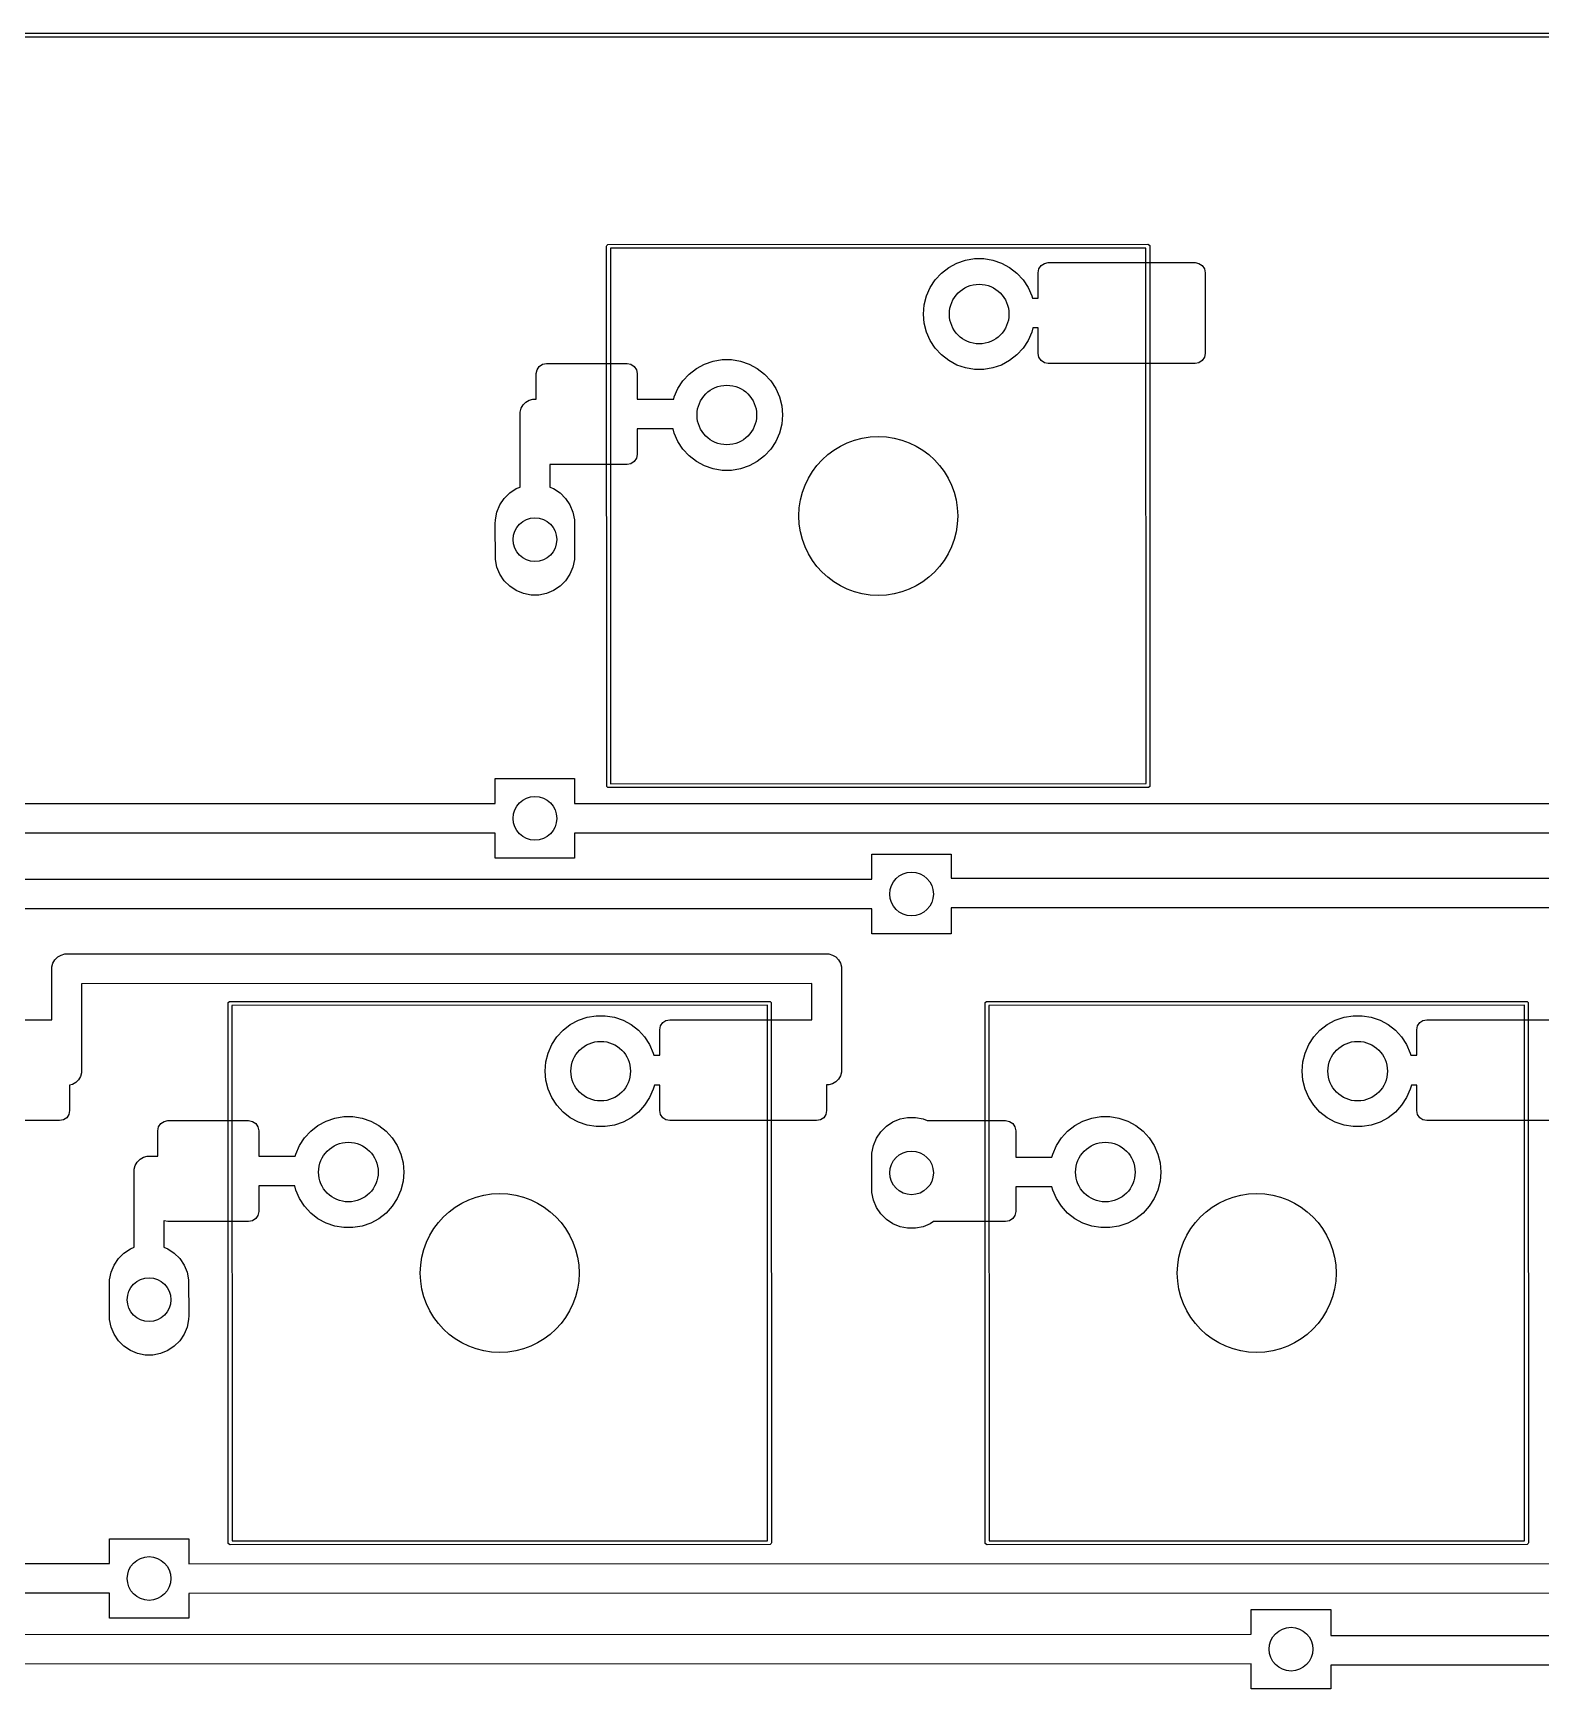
# Model space of a CAD drawing. Extents: x 12 to 499, y -206 to -17.
# Drawn here: x 180.38 to 218.32, y -58.5 to -16.84 of the extents above; entities that cross this region are included whole.
import ezdxf

# ---------------------------------------------------------------- set-up
doc = ezdxf.new("R2010")
doc.units = 0
doc.layers.add('BLACK', color=7, linetype='CONTINUOUS')

msp = doc.modelspace()

# ---------------------------------------------------------------- linework, layer by layer
at = {"layer": 'BLACK', "linetype": 'CONTINUOUS'}
for p, q in [((11.980866, -16.844806), (499.237, -16.841)), ((499.187, -16.937194), (12.046195, -16.940999)), ((194.81107, -22.205), (194.814876, -22.185866)), ((194.814876, -35.794134), (194.81107, -22.205)), ((194.814876, -22.185866), (194.841936, -22.158806)), ((194.841936, -22.158806), (208.43107, -22.155)), ((208.381082, -22.251213), (194.907283, -22.254987)), ((194.907283, -22.254987), (194.911057, -35.728786)), ((208.384856, -35.725012), (208.381082, -22.251213)), ((208.43107, -22.155), (208.450204, -22.158806)), ((208.450204, -22.158806), (208.477264, -22.185866)), ((208.477264, -22.185866), (208.48107, -35.775)), ((203.081273, -23.050102), (203.237876, -22.879987)), ((203.237876, -22.879987), (203.420343, -22.737967)), ((203.420343, -22.737967), (203.623696, -22.627917)), ((203.623696, -22.627917), (203.84239, -22.55284)), ((203.84239, -22.55284), (204.070459, -22.514782)), ((204.070459, -22.514782), (204.301681, -22.514782)), ((204.301681, -22.514782), (204.52975, -22.55284)), ((204.52975, -22.55284), (204.748444, -22.627917)), ((204.748444, -22.627917), (204.951797, -22.737967)), ((204.951797, -22.737967), (205.134264, -22.879987)), ((205.134264, -22.879987), (205.290867, -23.050102)), ((205.67207, -22.869), (205.691405, -22.771798)), ((205.67207, -23.511853), (205.67207, -22.869)), ((205.691405, -22.771798), (205.746465, -22.689395)), ((205.746465, -22.689395), (205.828868, -22.634335)), ((205.828868, -22.634335), (205.92607, -22.615)), ((205.92607, -22.615), (209.61807, -22.615)), ((209.61807, -22.615), (209.715272, -22.634335)), ((209.715272, -22.634335), (209.797675, -22.689395)), ((209.797675, -22.689395), (209.852735, -22.771798)), ((209.852735, -22.771798), (209.87207, -22.869)), ((209.87207, -22.869), (209.87207, -24.901)), ((202.861926, -23.455421), (202.954807, -23.243674)), ((202.954807, -23.243674), (203.081273, -23.050102)), ((205.290867, -23.050102), (205.417333, -23.243674)), ((205.417333, -23.243674), (205.510214, -23.455421)), ((202.78607, -23.91), (202.805164, -23.679568)), ((202.805164, -23.679568), (202.861926, -23.455421)), ((205.510214, -23.455421), (205.524537, -23.511983)), ((205.524537, -23.511983), (205.67207, -23.511853)), ((202.805164, -24.140432), (202.78607, -23.91)), ((202.861926, -24.364579), (202.805164, -24.140432)), ((202.954807, -24.576326), (202.861926, -24.364579)), ((203.081273, -24.769898), (202.954807, -24.576326)), ((205.417333, -24.576326), (205.290867, -24.769898)), ((205.510214, -24.364579), (205.417333, -24.576326)), ((205.536999, -24.258807), (205.510214, -24.364579)), ((205.67207, -24.258688), (205.536999, -24.258807)), ((205.67207, -24.901), (205.67207, -24.258688)), ((203.237876, -24.940013), (203.081273, -24.769898)), ((203.420343, -25.082033), (203.237876, -24.940013)), ((205.134264, -24.940013), (204.951797, -25.082033)), ((205.290867, -24.769898), (205.134264, -24.940013)), ((205.691405, -24.998202), (205.67207, -24.901)), ((209.87207, -24.901), (209.852735, -24.998202)), ((193.04007, -25.409), (193.059405, -25.311798)), ((193.04007, -26.053011), (193.04007, -25.409)), ((193.059405, -25.311798), (193.114465, -25.229395)), ((193.114465, -25.229395), (193.196868, -25.174335)), ((193.196868, -25.174335), (193.29407, -25.155)), ((193.29407, -25.155), (195.32607, -25.155)), ((195.32607, -25.155), (195.423272, -25.174335)), ((195.423272, -25.174335), (195.505675, -25.229395)), ((195.505675, -25.229395), (195.560735, -25.311798)), ((195.560735, -25.311798), (195.58007, -25.409)), ((195.58007, -25.409), (195.58007, -26.052024)), ((196.887876, -25.419987), (197.070343, -25.277967)), ((197.070343, -25.277967), (197.273696, -25.167917)), ((197.273696, -25.167917), (197.49239, -25.09284)), ((197.49239, -25.09284), (197.720459, -25.054782)), ((197.720459, -25.054782), (197.951681, -25.054782)), ((197.951681, -25.054782), (198.17975, -25.09284)), ((198.17975, -25.09284), (198.398444, -25.167917)), ((198.398444, -25.167917), (198.601797, -25.277967)), ((198.601797, -25.277967), (198.784264, -25.419987)), ((203.623696, -25.192083), (203.420343, -25.082033)), ((203.84239, -25.26716), (203.623696, -25.192083)), ((204.070459, -25.305218), (203.84239, -25.26716)), ((204.301681, -25.305218), (204.070459, -25.305218)), ((204.52975, -25.26716), (204.301681, -25.305218)), ((204.748444, -25.192083), (204.52975, -25.26716)), ((204.951797, -25.082033), (204.748444, -25.192083)), ((205.746465, -25.080605), (205.691405, -24.998202)), ((205.828868, -25.135665), (205.746465, -25.080605)), ((205.92607, -25.155), (205.828868, -25.135665)), ((209.61807, -25.155), (205.92607, -25.155)), ((209.715272, -25.135665), (209.61807, -25.155)), ((209.797675, -25.080605), (209.715272, -25.135665)), ((209.852735, -24.998202), (209.797675, -25.080605)), ((196.511926, -25.995421), (196.604807, -25.783674)), ((196.604807, -25.783674), (196.731273, -25.590102)), ((196.731273, -25.590102), (196.887876, -25.419987)), ((198.784264, -25.419987), (198.940867, -25.590102)), ((198.940867, -25.590102), (199.067333, -25.783674)), ((199.067333, -25.783674), (199.160214, -25.995421)), ((192.659603, -26.281494), (192.70855, -26.196714)), ((192.70855, -26.196714), (192.777772, -26.127492)), ((192.777772, -26.127492), (192.862552, -26.078545)), ((192.862552, -26.078545), (192.957111, -26.053208)), ((192.957111, -26.053208), (193.04007, -26.053011)), ((195.58007, -26.052024), (196.4978, -26.0512)), ((196.4978, -26.0512), (196.511926, -25.995421)), ((199.160214, -25.995421), (199.216976, -26.219568)), ((199.216976, -26.219568), (199.23607, -26.45)), ((192.631058, -26.425), (192.634266, -26.376053)), ((192.632894, -28.262389), (192.631058, -26.425)), ((192.634266, -26.376053), (192.659603, -26.281494)), ((199.23607, -26.45), (199.216976, -26.680432)), ((196.484948, -26.798048), (195.58007, -26.79886)), ((195.58007, -26.79886), (195.58007, -27.441)), ((196.511926, -26.904579), (196.484948, -26.798048)), ((196.604807, -27.116326), (196.511926, -26.904579)), ((199.160214, -26.904579), (199.067333, -27.116326)), ((199.216976, -26.680432), (199.160214, -26.904579)), ((195.58007, -27.441), (195.560735, -27.538202)), ((196.731273, -27.309898), (196.604807, -27.116326)), ((196.887876, -27.480013), (196.731273, -27.309898)), ((197.070343, -27.622033), (196.887876, -27.480013)), ((198.784264, -27.480013), (198.601797, -27.622033)), ((198.940867, -27.309898), (198.784264, -27.480013)), ((199.067333, -27.116326), (198.940867, -27.309898)), ((195.32607, -27.695), (193.379169, -27.695)), ((193.379169, -27.695), (193.379735, -28.262602)), ((195.423272, -27.675665), (195.32607, -27.695)), ((195.505675, -27.620605), (195.423272, -27.675665)), ((195.560735, -27.538202), (195.505675, -27.620605)), ((197.273696, -27.732083), (197.070343, -27.622033)), ((197.49239, -27.80716), (197.273696, -27.732083)), ((197.720459, -27.845218), (197.49239, -27.80716)), ((197.951681, -27.845218), (197.720459, -27.845218)), ((198.17975, -27.80716), (197.951681, -27.845218)), ((198.398444, -27.732083), (198.17975, -27.80716)), ((198.601797, -27.622033), (198.398444, -27.732083)), ((192.371665, -28.41199), (192.534661, -28.303079)), ((192.534661, -28.303079), (192.632894, -28.262389)), ((193.379735, -28.262602), (193.477455, -28.303079)), ((193.477455, -28.303079), (193.640451, -28.41199)), ((192.049118, -28.894715), (192.124137, -28.713603)), ((192.124137, -28.713603), (192.233048, -28.550607)), ((192.233048, -28.550607), (192.371665, -28.41199)), ((193.640451, -28.41199), (193.779068, -28.550607)), ((193.779068, -28.550607), (193.887979, -28.713603)), ((193.887979, -28.713603), (193.962998, -28.894715)), ((192.006058, -29.185), (192.010873, -29.086983)), ((192.010873, -29.086983), (192.049118, -28.894715)), ((193.962998, -28.894715), (194.001243, -29.086983)), ((194.001243, -29.086983), (194.006058, -29.985)), ((192.010873, -30.083017), (192.006058, -29.185)), ((194.006058, -29.985), (194.001243, -30.083017)), ((192.049118, -30.275285), (192.010873, -30.083017)), ((192.124137, -30.456397), (192.049118, -30.275285)), ((193.962998, -30.275285), (193.887979, -30.456397)), ((194.001243, -30.083017), (193.962998, -30.275285)), ((192.233048, -30.619393), (192.124137, -30.456397)), ((192.371665, -30.75801), (192.233048, -30.619393)), ((192.534661, -30.866921), (192.371665, -30.75801)), ((193.640451, -30.75801), (193.477455, -30.866921)), ((193.779068, -30.619393), (193.640451, -30.75801)), ((193.887979, -30.456397), (193.779068, -30.619393)), ((192.715773, -30.94194), (192.534661, -30.866921)), ((192.908041, -30.980185), (192.715773, -30.94194)), ((193.104075, -30.980185), (192.908041, -30.980185)), ((193.296343, -30.94194), (193.104075, -30.980185)), ((193.477455, -30.866921), (193.296343, -30.94194)), ((192.006058, -36.225083), (192.006058, -35.6)), ((192.006058, -35.6), (194.006058, -35.6)), ((194.006058, -35.6), (194.006058, -36.228119)), ((194.841936, -35.821194), (194.814876, -35.794134)), ((194.86107, -35.825), (194.841936, -35.821194)), ((208.450204, -35.821194), (194.86107, -35.825)), ((194.911057, -35.728786), (208.384856, -35.725012)), ((208.477264, -35.794134), (208.450204, -35.821194)), ((208.48107, -35.775), (208.477264, -35.794134)), ((155.85606, -36.228119), (192.006058, -36.225083)), ((194.006058, -36.228119), (230.05608, -36.225084)), ((192.006058, -36.97188), (155.85606, -36.974916)), ((192.006058, -37.6), (192.006058, -36.97188)), ((230.05608, -36.97188), (194.006058, -36.974915)), ((194.006058, -36.974915), (194.006058, -37.6)), ((194.006058, -37.6), (192.006058, -37.6)), ((201.484058, -38.129484), (201.484058, -37.5044)), ((201.484058, -37.5044), (203.484058, -37.5044)), ((203.484058, -37.5044), (203.484058, -38.107119)), ((165.426058, -38.132519), (201.484058, -38.129484)), ((203.484058, -38.107119), (239.584058, -38.104084)), ((201.484058, -38.87628), (165.426058, -38.879315)), ((201.484058, -39.5044), (201.484058, -38.87628)), ((239.584058, -38.85088), (203.484058, -38.853915)), ((203.484058, -38.853915), (203.484058, -39.5044)), ((203.484058, -39.5044), (201.484058, -39.5044)), ((180.849258, -40.384), (180.852466, -40.335053)), ((180.85083, -41.664997), (180.849258, -40.384)), ((180.852466, -40.335053), (180.877803, -40.240494)), ((180.877803, -40.240494), (180.92675, -40.155714)), ((180.92675, -40.155714), (180.995972, -40.086492)), ((180.995972, -40.086492), (181.080752, -40.037545)), ((181.080752, -40.037545), (181.175311, -40.012208)), ((181.175311, -40.012208), (200.350458, -40.009)), ((200.350458, -40.009), (200.399405, -40.012208)), ((200.399405, -40.012208), (200.493964, -40.037545)), ((200.493964, -40.037545), (200.578744, -40.086492)), ((200.578744, -40.086492), (200.647966, -40.155714)), ((200.647966, -40.155714), (200.696913, -40.240494)), ((200.696913, -40.240494), (200.72225, -40.335053)), ((200.72225, -40.335053), (200.725458, -42.934997)), ((199.975916, -40.755862), (181.59657, -40.758937)), ((181.59657, -40.758937), (181.599258, -42.9494)), ((199.977039, -41.664997), (199.975916, -40.755862)), ((185.28603, -41.254997), (185.289836, -41.235863)), ((185.289836, -41.235863), (185.316896, -41.208803)), ((185.316896, -41.208803), (198.90603, -41.204997)), ((198.90603, -41.204997), (198.925164, -41.208803)), ((198.925164, -41.208803), (198.952224, -41.235863)), ((198.952224, -41.235863), (198.95603, -54.824997)), ((204.33602, -41.254997), (204.339826, -41.235863)), ((204.339826, -41.235863), (204.366886, -41.208803)), ((204.366886, -41.208803), (217.95602, -41.204997)), ((217.95602, -41.204997), (217.975154, -41.208803)), ((217.975154, -41.208803), (218.002214, -41.235863)), ((218.002214, -41.235863), (218.00602, -54.824997)), ((185.289836, -54.844131), (185.28603, -41.254997)), ((198.856042, -41.30121), (185.382243, -41.304984)), ((185.382243, -41.304984), (185.386017, -54.778783)), ((194.098656, -41.677914), (194.31735, -41.602837)), ((194.31735, -41.602837), (194.545419, -41.564779)), ((194.545419, -41.564779), (194.776641, -41.564779)), ((194.776641, -41.564779), (195.00471, -41.602837)), ((195.00471, -41.602837), (195.223404, -41.677914)), ((198.859816, -54.775009), (198.856042, -41.30121)), ((204.339826, -54.844131), (204.33602, -41.254997)), ((217.906032, -41.30121), (204.432233, -41.304984)), ((204.432233, -41.304984), (204.436007, -54.778783)), ((213.148646, -41.677914), (213.36734, -41.602837)), ((213.36734, -41.602837), (213.595409, -41.564779)), ((213.595409, -41.564779), (213.826631, -41.564779)), ((213.826631, -41.564779), (214.0547, -41.602837)), ((214.0547, -41.602837), (214.273394, -41.677914)), ((217.909806, -54.775009), (217.906032, -41.30121)), ((177.35104, -41.664997), (180.85083, -41.664997)), ((193.556233, -42.100099), (193.712836, -41.929984)), ((193.712836, -41.929984), (193.895303, -41.787964)), ((193.895303, -41.787964), (194.098656, -41.677914)), ((195.223404, -41.677914), (195.426757, -41.787964)), ((195.426757, -41.787964), (195.609224, -41.929984)), ((195.609224, -41.929984), (195.765827, -42.100099)), ((196.14703, -41.918997), (196.166365, -41.821795)), ((196.14703, -42.56185), (196.14703, -41.918997)), ((196.166365, -41.821795), (196.221425, -41.739392)), ((196.221425, -41.739392), (196.303828, -41.684332)), ((196.303828, -41.684332), (196.40103, -41.664997)), ((196.40103, -41.664997), (199.977039, -41.664997)), ((212.606223, -42.100099), (212.762826, -41.929984)), ((212.762826, -41.929984), (212.945293, -41.787964)), ((212.945293, -41.787964), (213.148646, -41.677914)), ((214.273394, -41.677914), (214.476747, -41.787964)), ((214.476747, -41.787964), (214.659214, -41.929984)), ((214.659214, -41.929984), (214.815817, -42.100099)), ((215.19702, -41.918997), (215.216355, -41.821795)), ((215.19702, -42.56185), (215.19702, -41.918997)), ((215.216355, -41.821795), (215.271415, -41.739392)), ((215.271415, -41.739392), (215.353818, -41.684332)), ((215.353818, -41.684332), (215.45102, -41.664997)), ((215.45102, -41.664997), (219.00163, -41.664997)), ((193.336886, -42.505418), (193.429767, -42.293671)), ((193.429767, -42.293671), (193.556233, -42.100099)), ((195.765827, -42.100099), (195.892293, -42.293671)), ((195.892293, -42.293671), (195.985174, -42.505418)), ((212.386876, -42.505418), (212.479757, -42.293671)), ((212.479757, -42.293671), (212.606223, -42.100099)), ((214.815817, -42.100099), (214.942283, -42.293671)), ((214.942283, -42.293671), (215.035164, -42.505418)), ((193.26103, -42.959997), (193.280124, -42.729565)), ((193.280124, -42.729565), (193.336886, -42.505418)), ((195.985174, -42.505418), (195.999497, -42.56198)), ((195.999497, -42.56198), (196.14703, -42.56185)), ((212.31102, -42.959997), (212.330114, -42.729565)), ((212.330114, -42.729565), (212.386876, -42.505418)), ((215.035164, -42.505418), (215.049487, -42.56198)), ((215.049487, -42.56198), (215.19702, -42.56185)), ((181.367764, -43.295855), (181.29704, -43.314805)), ((181.29704, -43.314805), (181.29704, -43.950997)), ((181.452544, -43.246908), (181.367764, -43.295855)), ((181.521766, -43.177686), (181.452544, -43.246908)), ((181.570713, -43.092906), (181.521766, -43.177686)), ((181.59605, -42.998347), (181.570713, -43.092906)), ((181.599258, -42.9494), (181.59605, -42.998347)), ((193.280124, -43.190429), (193.26103, -42.959997)), ((193.336886, -43.414576), (193.280124, -43.190429)), ((196.011959, -43.308804), (195.985174, -43.414576)), ((196.14703, -43.308685), (196.011959, -43.308804)), ((196.14703, -43.950997), (196.14703, -43.308685)), ((200.399405, -43.306789), (200.34703, -43.306867)), ((200.34703, -43.306867), (200.34703, -43.950997)), ((200.493964, -43.281452), (200.399405, -43.306789)), ((200.578744, -43.232505), (200.493964, -43.281452)), ((200.647966, -43.163283), (200.578744, -43.232505)), ((200.696913, -43.078503), (200.647966, -43.163283)), ((200.72225, -42.983944), (200.696913, -43.078503)), ((200.725458, -42.934997), (200.72225, -42.983944)), ((212.330114, -43.190429), (212.31102, -42.959997)), ((212.386876, -43.414576), (212.330114, -43.190429)), ((215.061949, -43.308804), (215.035164, -43.414576)), ((215.19702, -43.308685), (215.061949, -43.308804)), ((215.19702, -43.950997), (215.19702, -43.308685)), ((193.429767, -43.626323), (193.336886, -43.414576)), ((193.556233, -43.819895), (193.429767, -43.626323)), ((195.892293, -43.626323), (195.765827, -43.819895)), ((195.985174, -43.414576), (195.892293, -43.626323)), ((212.479757, -43.626323), (212.386876, -43.414576)), ((212.606223, -43.819895), (212.479757, -43.626323)), ((214.942283, -43.626323), (214.815817, -43.819895)), ((215.035164, -43.414576), (214.942283, -43.626323)), ((181.222645, -44.130602), (181.140242, -44.185662)), ((181.277705, -44.048199), (181.222645, -44.130602)), ((181.29704, -43.950997), (181.277705, -44.048199)), ((187.748656, -44.217914), (187.96735, -44.142837)), ((187.96735, -44.142837), (188.195419, -44.104779)), ((188.195419, -44.104779), (188.426641, -44.104779)), ((188.426641, -44.104779), (188.65471, -44.142837)), ((188.65471, -44.142837), (188.873404, -44.217914)), ((193.712836, -43.99001), (193.556233, -43.819895)), ((193.895303, -44.13203), (193.712836, -43.99001)), ((194.098656, -44.24208), (193.895303, -44.13203)), ((195.426757, -44.13203), (195.223404, -44.24208)), ((195.609224, -43.99001), (195.426757, -44.13203)), ((195.765827, -43.819895), (195.609224, -43.99001)), ((196.166365, -44.048199), (196.14703, -43.950997)), ((196.221425, -44.130602), (196.166365, -44.048199)), ((196.303828, -44.185662), (196.221425, -44.130602)), ((200.272635, -44.130602), (200.190232, -44.185662)), ((200.327695, -44.048199), (200.272635, -44.130602)), ((200.34703, -43.950997), (200.327695, -44.048199)), ((202.193773, -44.16246), (202.386041, -44.124215)), ((202.386041, -44.124215), (202.582075, -44.124215)), ((202.582075, -44.124215), (202.774343, -44.16246)), ((206.798646, -44.217914), (207.01734, -44.142837)), ((207.01734, -44.142837), (207.245409, -44.104779)), ((207.245409, -44.104779), (207.476631, -44.104779)), ((207.476631, -44.104779), (207.7047, -44.142837)), ((207.7047, -44.142837), (207.923394, -44.217914)), ((212.762826, -43.99001), (212.606223, -43.819895)), ((212.945293, -44.13203), (212.762826, -43.99001)), ((213.148646, -44.24208), (212.945293, -44.13203)), ((214.476747, -44.13203), (214.273394, -44.24208)), ((214.659214, -43.99001), (214.476747, -44.13203)), ((214.815817, -43.819895), (214.659214, -43.99001)), ((215.216355, -44.048199), (215.19702, -43.950997)), ((215.271415, -44.130602), (215.216355, -44.048199)), ((215.353818, -44.185662), (215.271415, -44.130602)), ((181.04304, -44.204997), (177.35104, -44.204997)), ((181.140242, -44.185662), (181.04304, -44.204997)), ((183.51503, -44.458997), (183.534365, -44.361795)), ((183.51503, -45.102646), (183.51503, -44.458997)), ((183.534365, -44.361795), (183.589425, -44.279392)), ((183.589425, -44.279392), (183.671828, -44.224332)), ((183.671828, -44.224332), (183.76903, -44.204997)), ((183.76903, -44.204997), (185.80103, -44.204997)), ((185.80103, -44.204997), (185.898232, -44.224332)), ((185.898232, -44.224332), (185.980635, -44.279392)), ((185.980635, -44.279392), (186.035695, -44.361795)), ((186.035695, -44.361795), (186.05503, -44.458997)), ((186.05503, -44.458997), (186.05503, -45.102021)), ((187.206233, -44.640099), (187.362836, -44.469984)), ((187.362836, -44.469984), (187.545303, -44.327964)), ((187.545303, -44.327964), (187.748656, -44.217914)), ((188.873404, -44.217914), (189.076757, -44.327964)), ((189.076757, -44.327964), (189.259224, -44.469984)), ((189.259224, -44.469984), (189.415827, -44.640099)), ((194.31735, -44.317157), (194.098656, -44.24208)), ((194.545419, -44.355215), (194.31735, -44.317157)), ((194.776641, -44.355215), (194.545419, -44.355215)), ((195.00471, -44.317157), (194.776641, -44.355215)), ((195.223404, -44.24208), (195.00471, -44.317157)), ((196.40103, -44.204997), (196.303828, -44.185662)), ((200.09303, -44.204997), (196.40103, -44.204997)), ((200.190232, -44.185662), (200.09303, -44.204997)), ((201.602137, -44.648003), (201.711048, -44.485007)), ((201.711048, -44.485007), (201.849665, -44.34639)), ((201.849665, -44.34639), (202.012661, -44.237479)), ((202.012661, -44.237479), (202.193773, -44.16246)), ((202.774343, -44.16246), (202.877036, -44.204997)), ((202.877036, -44.204997), (204.85102, -44.204997)), ((204.85102, -44.204997), (204.948222, -44.224332)), ((204.948222, -44.224332), (205.030625, -44.279392)), ((205.030625, -44.279392), (205.085685, -44.361795)), ((205.085685, -44.361795), (205.10502, -44.458997)), ((205.10502, -44.458997), (205.10502, -45.126466)), ((206.256223, -44.640099), (206.412826, -44.469984)), ((206.412826, -44.469984), (206.595293, -44.327964)), ((206.595293, -44.327964), (206.798646, -44.217914)), ((207.923394, -44.217914), (208.126747, -44.327964)), ((208.126747, -44.327964), (208.309214, -44.469984)), ((208.309214, -44.469984), (208.465817, -44.640099)), ((213.36734, -44.317157), (213.148646, -44.24208)), ((213.595409, -44.355215), (213.36734, -44.317157)), ((213.826631, -44.355215), (213.595409, -44.355215)), ((214.0547, -44.317157), (213.826631, -44.355215)), ((214.273394, -44.24208), (214.0547, -44.317157)), ((215.45102, -44.204997), (215.353818, -44.185662)), ((219.14302, -44.204997), (215.45102, -44.204997)), ((186.986886, -45.045418), (187.079767, -44.833671)), ((187.079767, -44.833671), (187.206233, -44.640099)), ((189.415827, -44.640099), (189.542293, -44.833671)), ((189.542293, -44.833671), (189.635174, -45.045418)), ((201.488873, -45.021383), (201.527118, -44.829115)), ((201.527118, -44.829115), (201.602137, -44.648003)), ((206.036876, -45.045418), (206.129757, -44.833671)), ((206.129757, -44.833671), (206.256223, -44.640099)), ((208.465817, -44.640099), (208.592283, -44.833671)), ((208.592283, -44.833671), (208.685164, -45.045418)), ((182.924266, -45.42605), (182.949603, -45.331491)), ((182.949603, -45.331491), (182.99855, -45.246711)), ((182.99855, -45.246711), (183.067772, -45.177489)), ((183.067772, -45.177489), (183.152552, -45.128542)), ((183.152552, -45.128542), (183.247111, -45.103205)), ((183.247111, -45.103205), (183.51503, -45.102646)), ((186.05503, -45.102021), (186.97276, -45.101197)), ((186.97276, -45.101197), (186.986886, -45.045418)), ((189.635174, -45.045418), (189.691936, -45.269565)), ((189.691936, -45.269565), (189.71103, -45.499997)), ((201.484058, -45.1194), (201.488873, -45.021383)), ((201.488873, -46.017417), (201.484058, -45.1194)), ((205.10502, -45.126466), (206.016502, -45.125872)), ((206.016502, -45.125872), (206.036876, -45.045418)), ((208.685164, -45.045418), (208.741926, -45.269565)), ((208.741926, -45.269565), (208.76102, -45.499997)), ((182.921058, -45.474997), (182.924266, -45.42605)), ((182.922926, -47.387976), (182.921058, -45.474997)), ((189.691936, -45.730429), (189.635174, -45.954576)), ((189.71103, -45.499997), (189.691936, -45.730429)), ((208.741926, -45.730429), (208.685164, -45.954576)), ((208.76102, -45.499997), (208.741926, -45.730429)), ((186.959908, -45.848045), (186.05503, -45.848857)), ((186.05503, -45.848857), (186.05503, -46.490997)), ((186.986886, -45.954576), (186.959908, -45.848045)), ((187.079767, -46.166323), (186.986886, -45.954576)), ((187.206233, -46.359895), (187.079767, -46.166323)), ((189.542293, -46.166323), (189.415827, -46.359895)), ((189.635174, -45.954576), (189.542293, -46.166323)), ((201.527118, -46.209685), (201.488873, -46.017417)), ((201.602137, -46.390797), (201.527118, -46.209685)), ((206.016141, -45.872696), (205.10502, -45.87329)), ((205.10502, -45.87329), (205.10502, -46.490997)), ((206.036876, -45.954576), (206.016141, -45.872696)), ((206.129757, -46.166323), (206.036876, -45.954576)), ((206.256223, -46.359895), (206.129757, -46.166323)), ((208.592283, -46.166323), (208.465817, -46.359895)), ((208.685164, -45.954576), (208.592283, -46.166323)), ((186.035695, -46.588199), (185.980635, -46.670602)), ((186.05503, -46.490997), (186.035695, -46.588199)), ((187.362836, -46.53001), (187.206233, -46.359895)), ((187.545303, -46.67203), (187.362836, -46.53001)), ((189.259224, -46.53001), (189.076757, -46.67203)), ((189.415827, -46.359895), (189.259224, -46.53001)), ((201.711048, -46.553793), (201.602137, -46.390797)), ((201.849665, -46.69241), (201.711048, -46.553793)), ((205.085685, -46.588199), (205.030625, -46.670602)), ((205.10502, -46.490997), (205.085685, -46.588199)), ((206.412826, -46.53001), (206.256223, -46.359895)), ((206.595293, -46.67203), (206.412826, -46.53001)), ((208.309214, -46.53001), (208.126747, -46.67203)), ((208.465817, -46.359895), (208.309214, -46.53001)), ((183.671828, -46.725662), (183.669117, -46.72385)), ((183.669117, -46.72385), (183.669766, -47.388215)), ((183.76903, -46.744997), (183.671828, -46.725662)), ((185.80103, -46.744997), (183.76903, -46.744997)), ((185.898232, -46.725662), (185.80103, -46.744997)), ((185.980635, -46.670602), (185.898232, -46.725662)), ((187.748656, -46.78208), (187.545303, -46.67203)), ((187.96735, -46.857157), (187.748656, -46.78208)), ((188.195419, -46.895215), (187.96735, -46.857157)), ((188.426641, -46.895215), (188.195419, -46.895215)), ((188.65471, -46.857157), (188.426641, -46.895215)), ((188.873404, -46.78208), (188.65471, -46.857157)), ((189.076757, -46.67203), (188.873404, -46.78208)), ((202.012661, -46.801321), (201.849665, -46.69241)), ((202.193773, -46.87634), (202.012661, -46.801321)), ((202.386041, -46.914585), (202.193773, -46.87634)), ((202.582075, -46.914585), (202.386041, -46.914585)), ((202.774343, -46.87634), (202.582075, -46.914585)), ((202.955455, -46.801321), (202.774343, -46.87634)), ((203.039749, -46.744997), (202.955455, -46.801321)), ((204.85102, -46.744997), (203.039749, -46.744997)), ((204.948222, -46.725662), (204.85102, -46.744997)), ((205.030625, -46.670602), (204.948222, -46.725662)), ((206.798646, -46.78208), (206.595293, -46.67203)), ((207.01734, -46.857157), (206.798646, -46.78208)), ((207.245409, -46.895215), (207.01734, -46.857157)), ((207.476631, -46.895215), (207.245409, -46.895215)), ((207.7047, -46.857157), (207.476631, -46.895215)), ((207.923394, -46.78208), (207.7047, -46.857157)), ((208.126747, -46.67203), (207.923394, -46.78208)), ((182.661665, -47.53759), (182.824661, -47.428679)), ((182.824661, -47.428679), (182.922926, -47.387976)), ((183.669766, -47.388215), (183.767455, -47.428679)), ((183.767455, -47.428679), (183.930451, -47.53759)), ((182.339118, -48.020315), (182.414137, -47.839203)), ((182.414137, -47.839203), (182.523048, -47.676207)), ((182.523048, -47.676207), (182.661665, -47.53759)), ((183.930451, -47.53759), (184.069068, -47.676207)), ((184.069068, -47.676207), (184.177979, -47.839203)), ((184.177979, -47.839203), (184.252998, -48.020315)), ((182.296058, -48.3106), (182.300873, -48.212583)), ((182.300873, -49.208617), (182.296058, -48.3106)), ((182.300873, -48.212583), (182.339118, -48.020315)), ((184.252998, -48.020315), (184.291243, -48.212583)), ((184.291243, -48.212583), (184.296058, -49.1106)), ((184.296058, -49.1106), (184.291243, -49.208617)), ((182.339118, -49.400885), (182.300873, -49.208617)), ((182.414137, -49.581997), (182.339118, -49.400885)), ((184.252998, -49.400885), (184.177979, -49.581997)), ((184.291243, -49.208617), (184.252998, -49.400885)), ((182.523048, -49.744993), (182.414137, -49.581997)), ((182.661665, -49.88361), (182.523048, -49.744993)), ((182.824661, -49.992521), (182.661665, -49.88361)), ((183.005773, -50.06754), (182.824661, -49.992521)), ((183.767455, -49.992521), (183.586343, -50.06754)), ((183.930451, -49.88361), (183.767455, -49.992521)), ((184.069068, -49.744993), (183.930451, -49.88361)), ((184.177979, -49.581997), (184.069068, -49.744993)), ((183.198041, -50.105785), (183.005773, -50.06754)), ((183.394075, -50.105785), (183.198041, -50.105785)), ((183.586343, -50.06754), (183.394075, -50.105785)), ((182.296058, -55.350684), (182.296058, -54.7256)), ((182.296058, -54.7256), (184.296058, -54.7256)), ((184.296058, -54.7256), (184.296058, -55.35372)), ((185.316896, -54.871191), (185.289836, -54.844131)), ((185.33603, -54.874997), (185.316896, -54.871191)), ((198.925164, -54.871191), (185.33603, -54.874997)), ((185.386017, -54.778783), (198.859816, -54.775009)), ((198.952224, -54.844131), (198.925164, -54.871191)), ((198.95603, -54.824997), (198.952224, -54.844131)), ((204.366886, -54.871191), (204.339826, -54.844131)), ((204.38602, -54.874997), (204.366886, -54.871191)), ((217.975154, -54.871191), (204.38602, -54.874997)), ((204.436007, -54.778783), (217.909806, -54.775009)), ((218.002214, -54.844131), (217.975154, -54.871191)), ((218.00602, -54.824997), (218.002214, -54.844131)), ((146.396058, -55.353719), (182.296058, -55.350684)), ((184.296058, -55.35372), (220.534058, -55.350683)), ((182.296058, -56.09748), (146.396058, -56.100515)), ((182.296058, -56.7256), (182.296058, -56.09748)), ((220.534058, -56.097479), (184.296058, -56.100516)), ((184.296058, -56.100516), (184.296058, -56.7256)), ((211.034458, -57.128684), (211.034458, -56.5036)), ((211.034458, -56.5036), (213.034458, -56.5036)), ((213.034458, -56.5036), (213.034458, -57.157119)), ((184.296058, -56.7256), (182.296058, -56.7256)), ((174.934458, -57.131719), (211.034458, -57.128684)), ((213.034458, -57.157119), (249.109058, -57.154084)), ((211.034458, -57.87548), (174.934458, -57.878515)), ((211.034458, -58.5036), (211.034458, -57.87548)), ((249.109058, -57.90088), (213.034458, -57.903915)), ((213.034458, -57.903915), (213.034458, -58.5036)), ((213.034458, -58.5036), (211.034458, -58.5036))]:
    msp.add_line(p, q, dxfattribs=at)
at = {"layer": 'BLACK'}
for centre, radius in [((204.18607, -23.91), 0.75), ((197.83607, -26.45), 0.75), ((201.64607, -28.99), 2), ((201.64607, -28.99), 2), ((193.006058, -29.585), 0.55), ((193.006058, -36.6), 0.55), ((202.484058, -38.5044), 0.55), ((194.66103, -42.959997), 0.75), ((213.71102, -42.959997), 0.75), ((188.31103, -45.499997), 0.75), ((202.484058, -45.5194), 0.55), ((207.36102, -45.499997), 0.75), ((192.12103, -48.039997), 2), ((211.17102, -48.039997), 2), ((183.296058, -48.7106), 0.55), ((183.296058, -55.7256), 0.55), ((212.034458, -57.5036), 0.55)]:
    msp.add_circle(centre, radius, dxfattribs=at)

doc.saveas('drawing.dxf')
